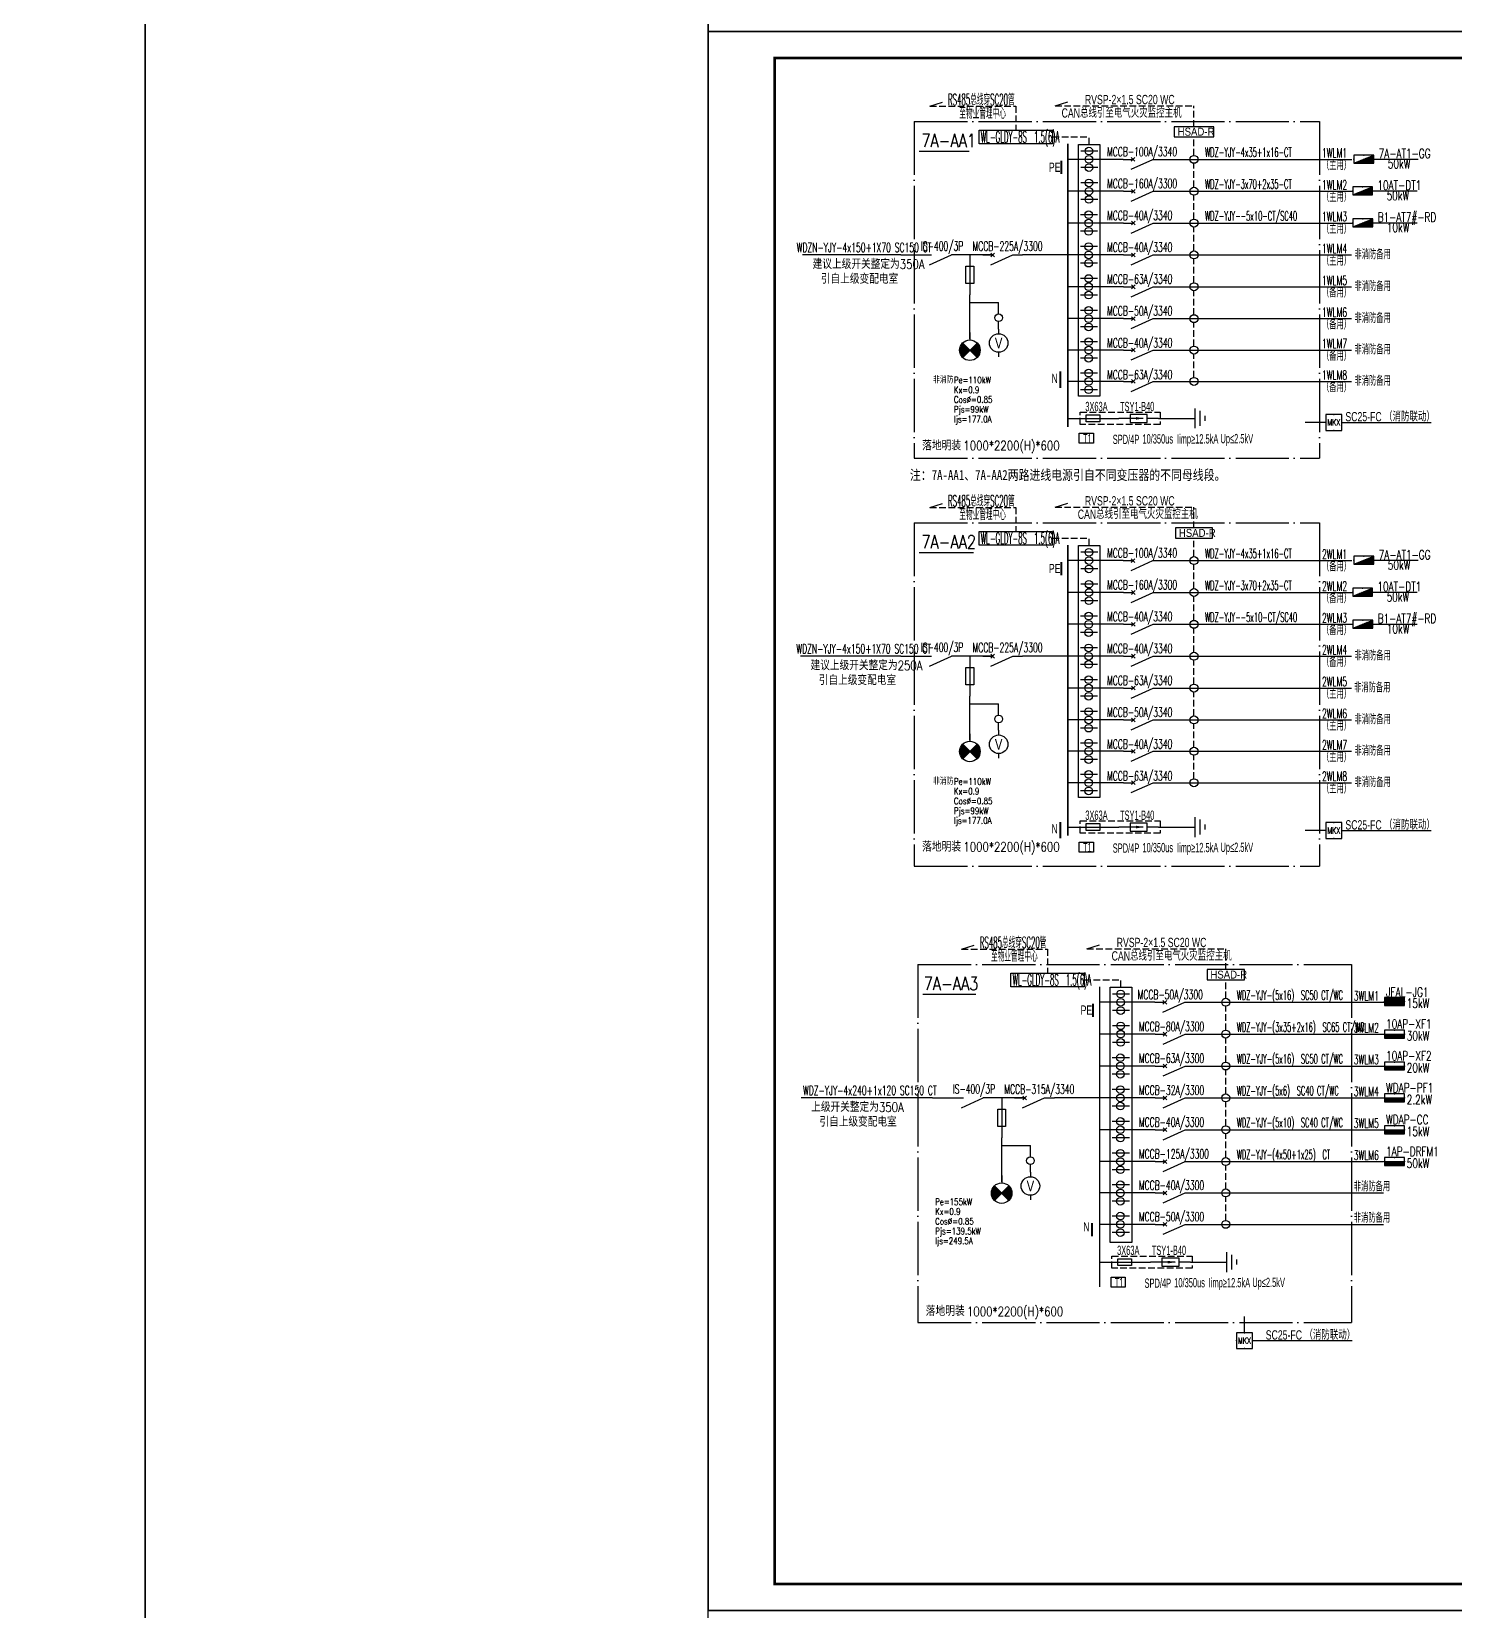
# Model space of a CAD drawing. Extents: x -127004 to 341119, y -13158 to 456864.
# Drawn here: x 122995 to 176552, y 186961 to 246361 of the extents above; entities that cross this region are included whole.
import ezdxf
from ezdxf.enums import TextEntityAlignment as Align

# ---------------------------------------------------------------- set-up
doc = ezdxf.new("R2010")
doc.units = 0
doc.header["$LTSCALE"] = 1000
doc.linetypes.add('DASH', pattern=[0.35, 0.25, -0.1])
doc.linetypes.add('DOTE', pattern=[2.42, 2, -0.2, 0.02, -0.2])
doc.layers.get('0').update_dxf_attribs({"linetype": 'CONTINUOUS'})
for name, color, linetype in [('D-TEXT', 7, 'CONTINUOUS'), ('DIM-箱柜', 3, 'CONTINUOUS'), ('DOTLN', 2, 'DASH'), ('EL-1', 4, 'DASH'), ('ELEMENT', 3, 'CONTINUOUS'), ('EQUIP-照明', 3, 'CONTINUOUS'), ('EQUIP-箱柜', 3, 'CONTINUOUS'), ('PUB_TEXT', 7, 'CONTINUOUS'), ('SHEBEI', 7, 'CONTINUOUS'), ('SIG_TEXT', 7, 'CONTINUOUS'), ('TEL_TEXT', 3, 'CONTINUOUS'), ('TEL_TITLE', 7, 'CONTINUOUS'), ('WIRE', 4, 'CONTINUOUS'), ('WIRE-照明', 1, 'CONTINUOUS'), ('内审意见修改', 2, 'CONTINUOUS')]:
    doc.layers.add(name, color=color, linetype=linetype)
doc.layers.add('内审要求修改2.10', color=6, linetype='CONTINUOUS', plot=False)
doc.styles.add('_COMPLEX', font='ros.shx', dxfattribs={"width": 0.6, "bigfont": 'jd.shx'})
doc.styles.add('_HZTXT', font='ROMANS2', dxfattribs={"width": 0.8, "bigfont": 'HZDF2'})
doc.styles.add('_SIMPLEX', font='SIMPLEX.shx', dxfattribs={"width": 0.8})
doc.styles.add('_TCH_LABEL', font='COMPLEX', dxfattribs={"bigfont": 'GBCBIG'})
doc.styles.add('_TEL_DIM', font='ROMANS2', dxfattribs={"width": 0.8, "height": 3.5, "bigfont": 'HZDF2'})
doc.styles.add('_XCSG', font='XCSG.shx', dxfattribs={"width": 0.6})
doc.styles.add('B', font='ROMANS2', dxfattribs={"width": 0.8, "bigfont": 'HZDF2'})
doc.styles.get("Standard").update_dxf_attribs({"font": 'GBENOR', "bigfont": 'GBCBIG'})
doc.styles.add('黑体', font='simhei.ttf', dxfattribs={"width": 0.8})

# ---------------------------------------------------------------- blocks, each defined once
blk = doc.blocks.new('SADF AGF AERG AER GER')
at = {"layer": 'DIM-箱柜'}
blk.add_lwpolyline([(-462150, -1228514), (-378050, -1228514), (-378050, -1287914), (-462150, -1287914)], close=True, dxfattribs=at)
blk = doc.blocks.new('M_M0')
blk.add_line((-0.25, -0.2), (0, -0.75))
for points in [[(0, 0), (0, -0.25)], [(0, -1), (0, -0.75)]]:
    blk.add_lwpolyline(points)
at = {"width": 0.8, "flags": 9}
blk.add_attdef('S', (0.25, -0.5), '', height=0.2, dxfattribs=at)
blk = doc.blocks.new('M_M7')
for p, q in [((-0.25, -0.2), (0, -0.75)), ((-0.047, -0.297), (0.047, -0.203)), ((-0.047, -0.203), (0.047, -0.297))]:
    blk.add_line(p, q)
for points in [[(0, 0), (0, -0.25)], [(0, -0.75), (0, -1)]]:
    blk.add_lwpolyline(points)
at = {"width": 0.8, "flags": 9}
blk.add_attdef('S', (0.25, -0.5), '', height=0.2, dxfattribs=at)
blk = doc.blocks.new('M_M58MSL')
for points in [[(0, 0), (0, -0.167)], [(0, -0.833), (0, -1)]]:
    blk.add_lwpolyline(points)
blk.add_circle((0, -0.5), 0.333)
at = {"style": '_SIMPLEX', "width": 0.8, "flags": 8}
blk.add_attdef('$TEXT$', text='', height=0.333, dxfattribs=at).set_placement((0, -0.5), align=Align.MIDDLE_CENTER)
at = {"width": 0.8, "flags": 9}
blk.add_attdef('S', (0.25, -0.5), '', height=0.2, dxfattribs=at)
blk = doc.blocks.new('M_M12')
for p, q in [((-0.1, -0.717), (-0.1, -0.283)), ((-0.1, -0.283), (0.1, -0.283)), ((0.1, -0.283), (0.1, -0.717)), ((0.1, -0.717), (-0.1, -0.717))]:
    blk.add_line(p, q)
blk.add_lwpolyline([(0, 0), (0, -1)])
at = {"width": 0.8, "flags": 9}
blk.add_attdef('S', (0.25, -0.5), '', height=0.2, dxfattribs=at)
blk = doc.blocks.new('M_M57DRB')
for p, q in [((0.259, -0.374), (-0.259, -0.893)), ((0.259, -0.893), (-0.259, -0.374))]:
    blk.add_line(p, q)
blk.add_lwpolyline([(0, 0), (0, -0.267)])
blk.add_circle((0, -0.633), 0.367)
for points in [[(-0.13, -0.763), (-0.354, -0.538), (0, -0.633), (-0.259, -0.374)], [(-0.225, -0.858), (-0.354, -0.728), (-0.13, -0.763), (-0.354, -0.538)], [(0.13, -0.504), (0.354, -0.728), (0, -0.633), (0.259, -0.893)], [(0.225, -0.409), (0.354, -0.538), (0.13, -0.504), (0.354, -0.728)], [(0.259, -0.374), (0.259, -0.374), (0.225, -0.409), (0.354, -0.538)], [(-0.259, -0.893), (-0.259, -0.893), (-0.225, -0.858), (-0.354, -0.728)]]:
    blk.add_solid(points)
at = {"width": 0.8, "flags": 9}
blk.add_attdef('S', (0.25, -0.5), '', height=0.2, dxfattribs=at)
blk = doc.blocks.new('$equip$00001781')
blk.add_circle((0, 0), 0.5)
at = {"flags": 9}
blk.add_attdef('A', (0, 0), '', height=0.00002, dxfattribs=at)
blk = doc.blocks.new('*X6')
at = {"color": 0}
for p, q in [((-250, 33), (-83, 200)), ((-250, 68), (-118, 200)), ((-250, 104), (-154, 200)), ((-250, 139), (-189, 200)), ((-250, 174), (-224, 200)), ((-247, 0), (-47, 200)), ((-212, 0), (-12, 200)), ((-177, 0), (23, 200)), ((-141, 0), (59, 200)), ((-106, 0), (94, 200)), ((-71, 0), (129, 200)), ((-35, 0), (165, 200)), ((0, 0), (200, 200)), ((35, 0), (235, 200)), ((71, 0), (250, 179)), ((106, 0), (250, 144)), ((141, 0), (250, 109)), ((177, 0), (250, 73)), ((212, 0), (250, 38)), ((247, 0), (250, 3))]:
    blk.add_line(p, q, dxfattribs=at)
blk = doc.blocks.new('$equip$00001421')
for p, q in [((0.75, 0.6), (-0.75, 0.6)), ((-0.75, 0.6), (-0.75, 0)), ((-0.75, 0), (0.75, 0)), ((0.75, 0), (0.75, 0.6))]:
    blk.add_line(p, q)
at = {"const_width": 0.6}
blk.add_lwpolyline([(-0.75, 0.3), (0.75, 0.3)], dxfattribs=at)
for p in [(-0.75, 0.3), (0, 0.6), (0, 0), (0.75, 0.3)]:
    blk.add_point(p)
at = {"xscale": 0.00300000000061118, "yscale": 0.00300000000061118, "zscale": 0.00300000000061118}
blk.add_blockref('*X6', (0, 0), dxfattribs=at)
at = {"style": '_TCH_LABEL', "flags": 9}
blk.add_attdef('A', (0, 0), '', height=0.00002, dxfattribs=at)
blk = doc.blocks.new('$equip_U$00000105(JDQINJING)')
for p, q in [((0.5, 1), (-0.5, 1)), ((-0.5, 1), (-0.5, 0)), ((0.5, 0), (0.5, 1)), ((-0.5, 0), (0.5, 0))]:
    blk.add_line(p, q)
for p in [(0, 1), (-0.5, 0.5), (0, 0), (0.5, 0.5)]:
    blk.add_point(p)
at = {"color": 7, "style": '_TEL_DIM'}
blk.add_attdef('$TEXT$', text='', height=0.4, dxfattribs=at).set_placement((-0.002, 0.507), align=Align.MIDDLE_CENTER)
at = {"color": 7, "style": '_TEL_DIM', "flags": 1}
blk.add_attdef('A', text='', height=0.00002, dxfattribs=at).set_placement((0, 0), align=Align.MIDDLE_CENTER)
blk = doc.blocks.new('*X4')
at = {"color": 0}
for p, q in [((-250, 33), (-183, 100)), ((-250, 68), (-218, 100)), ((-247, 0), (-147, 100)), ((-212, 0), (-112, 100)), ((-177, 0), (-77, 100)), ((-141, 0), (-41, 100)), ((-106, 0), (-6, 100)), ((-71, 0), (29, 100)), ((-35, 0), (65, 100)), ((0, 0), (100, 100)), ((35, 0), (135, 100)), ((71, 0), (171, 100)), ((106, 0), (206, 100)), ((141, 0), (241, 100)), ((177, 0), (250, 73)), ((212, 0), (250, 38)), ((247, 0), (250, 3))]:
    blk.add_line(p, q, dxfattribs=at)
blk = doc.blocks.new('$equip$00001414')
for p, q in [((0.75, 0.6), (-0.75, 0.6)), ((-0.75, 0.6), (-0.75, 0)), ((-0.75, 0.3), (0.75, 0.3)), ((-0.75, 0), (0.75, 0)), ((0.75, 0), (0.75, 0.6))]:
    blk.add_line(p, q)
at = {"const_width": 0.3}
blk.add_lwpolyline([(-0.75, 0.15), (0.75, 0.15)], dxfattribs=at)
for p in [(-0.75, 0.3), (0, 0.6), (0, 0), (0.75, 0.3)]:
    blk.add_point(p)
at = {"xscale": 0.00300000000061118, "yscale": 0.00300000000061118, "zscale": 0.00300000000061118}
blk.add_blockref('*X4', (0, 0), dxfattribs=at)
at = {"style": '_TCH_LABEL', "flags": 9}
blk.add_attdef('A', (0, 0), '', height=0.00002, dxfattribs=at)
blk = doc.blocks.new('A$C6873132B')
at = {"layer": 'DIM-箱柜'}
blk.add_blockref('SADF AGF AERG AER GER', (378050, 1287914), dxfattribs=at)
blk = doc.blocks.new('M_M24')
for p, q in [((-0.25, -0.375), (0.25, -0.375)), ((-0.1875, -0.5), (0.1875, -0.5)), ((-0.0625, -0.625), (0.0625, -0.625))]:
    blk.add_line(p, q)
blk.add_lwpolyline([(0, 0), (0, -0.375)])
at = {"width": 0.8, "flags": 9}
blk.add_attdef('S', (0.25, -0.5), '', height=0.2, dxfattribs=at)
blk = doc.blocks.new('M_M17')
for p, q in [((-0.1, -0.717), (-0.1, -0.283)), ((-0.1, -0.283), (0.1, -0.283)), ((0, -0.383), (0, -0.717)), ((0.1, -0.283), (0.1, -0.717)), ((0.1, -0.717), (-0.1, -0.717))]:
    blk.add_line(p, q)
for points in [[(0, 0), (0, -0.283)], [(0, -0.717), (0, -1)]]:
    blk.add_lwpolyline(points)
for points in [[(-0.033, -0.567), (0.033, -0.567), (0, -0.367), (0.033, -0.567)], [(0.033, -0.567), (0, -0.367), (-0.033, -0.567), (0.033, -0.567)], [(0, -0.367), (-0.033, -0.567), (0.033, -0.567), (0, -0.367)]]:
    blk.add_solid(points)
at = {"width": 0.8, "flags": 9}
blk.add_attdef('S', (0.25, -0.5), '', height=0.2, dxfattribs=at)
blk = doc.blocks.new('T1')
at = {"layer": 'DOTLN', "linetype": 'DASH', "elevation": -4260}
blk.add_lwpolyline([(42028, 231032), (45043, 231032), (45043, 230576), (42028, 230576)], close=True, dxfattribs=at)
at = {"layer": 'ELEMENT', "elevation": -4260}
blk.add_lwpolyline([(42254, 230674), (42254, 230934), (42764, 230934), (42764, 230674)], close=True, dxfattribs=at)
at = {"layer": 'TEL_TEXT', "ltscale": 2}
blk.add_lwpolyline([(41994, 230241), (42528, 230241), (42528, 229865), (41994, 229865)], close=True, dxfattribs=at)
at = {"layer": 'WIRE-照明'}
for p, q in [((41567, 230804), (42330, 230804)), ((42330, 230804), (43480, 230804)), ((44980, 230804), (45793, 230804))]:
    blk.add_line(p, q, dxfattribs=at)
at = {"layer": 'ELEMENT', "yscale": 1500, "zscale": 1500}
for name, p, xscale, rotation in [('M_M24', (45793, 230804), 1500, 90), ('M_M17', (44980, 230804), -1500, 270)]:
    blk.add_blockref(name, p, dxfattribs=dict(at, xscale=xscale, rotation=rotation))
at = {"layer": 'TEL_TEXT', "ltscale": 2, "style": '_COMPLEX'}
for s, width, p in [('3X63A      TSY1-B40', 0.5, (42222, 231075)), ('T1', 0.6, (42135, 229861)), ('SPD/4P', 0.6, (43255, 229838)), ('10/350us', 0.6, (44372, 229857)), ('Iimp≥12.5kA', 0.6, (45671, 229858)), ('Up≤2.5kV', 0.6, (47309, 229868))]:
    blk.add_text(s, height=350, dxfattribs=dict(at, width=width)).set_placement(p)
blk = doc.blocks.new('*X33')
at = {"color": 0}
for p, q in [((-247, 0), (-246, 2)), ((-212, 0), (-187, 25)), ((-177, 0), (-128, 49)), ((-141, 0), (-69, 72)), ((-106, 0), (-10, 96)), ((-71, 0), (49, 120)), ((-35, 0), (108, 143)), ((0, 0), (167, 167)), ((35, 0), (226, 190)), ((71, 0), (250, 179)), ((106, 0), (250, 144)), ((141, 0), (250, 109)), ((177, 0), (250, 73)), ((212, 0), (250, 38)), ((247, 0), (250, 3))]:
    blk.add_line(p, q, dxfattribs=at)
blk = doc.blocks.new('$equip$00001425')
for p, q in [((-0.75, 0), (0.75, 0.6)), ((0.75, 0.6), (-0.75, 0.6)), ((-0.75, 0.6), (-0.75, 0)), ((-0.75, 0), (0.75, 0)), ((0.75, 0), (0.75, 0.6))]:
    blk.add_line(p, q)
for p in [(-0.75, 0.3), (0, 0.6), (0, 0), (0.75, 0.3)]:
    blk.add_point(p)
blk.add_solid([(-0.75, 0), (0.75, 0), (0.75, 0.6)])
at = {"xscale": 0.00300000000061118, "yscale": 0.00300000000061118, "zscale": 0.00300000000061118}
blk.add_blockref('*X33', (0, 0), dxfattribs=at)
at = {"style": '_TCH_LABEL', "flags": 9}
blk.add_attdef('A', (0, 0), '', height=0.00002, dxfattribs=at)

msp = doc.modelspace()

# ---------------------------------------------------------------- linework, layer by layer
at = {"color": 0}
for p, q in [((156804, 243554, 0), (157281, 243706, 0)), ((161519, 243567), (161996, 243718)), ((156804, 228458, 0), (157281, 228609, 0)), ((161519, 228470), (161996, 228622)), ((158001, 211841, 0), (158477, 211993, 0)), ((162716, 211853), (163193, 212005))]:
    msp.add_line(p, q, dxfattribs=at)
at = {"linetype": 'DASH'}
for p, q in [((156804, 243554, 0), (160041, 243554, 0)), ((160041, 243554, 0), (160041, 242654, 0)), ((161519, 243567), (166749, 243567)), ((166749, 242781), (166749, 243567)), ((161419, 242395), (162803, 242395)), ((162803, 242118), (162803, 242395)), ((166749, 241704), (166749, 242396)), ((166749, 240505), (166749, 241404)), ((166749, 239306), (166749, 240192)), ((166749, 238108), (166749, 238993)), ((166749, 236909), (166749, 237808)), ((166749, 235710), (166749, 236609)), ((166749, 234530), (166749, 235410)), ((166749, 233349), (166749, 234230)), ((156804, 228458, 0), (160041, 228458, 0)), ((160041, 228458, 0), (160041, 227558, 0)), ((161519, 228470), (166749, 228470)), ((166749, 227685), (166749, 228470)), ((161419, 227299), (162803, 227299)), ((162803, 227022), (162803, 227299)), ((166749, 226607), (166749, 227300)), ((166749, 225408), (166749, 226307)), ((166749, 224210), (166749, 225095)), ((166749, 223011), (166749, 223896)), ((166749, 221812), (166749, 222711)), ((166749, 220614), (166749, 221512)), ((166749, 219433), (166749, 220314)), ((166749, 218252), (166749, 219133)), ((158001, 211841, 0), (161237, 211841, 0)), ((161237, 211841, 0), (161237, 210941, 0)), ((162716, 211853), (167945, 211853)), ((167945, 211068), (167945, 211853)), ((162616, 210682), (163999, 210682)), ((163999, 210405), (163999, 210682)), ((167945, 209990), (167945, 210683)), ((167945, 208792), (167945, 209677)), ((167945, 207593), (167945, 208478)), ((167945, 206394), (167945, 207280)), ((167945, 205196), (167945, 206081)), ((167945, 203997), (167945, 204883)), ((167945, 202816), (167945, 203684)), ((167945, 201636), (167945, 202516))]:
    msp.add_line(p, q, dxfattribs=at)
for points in [[(127272, 356455), (341119, 356455), (341119, -13158), (127272, -13158)], [(-86575, 355413), (127272, 355413), (127272, -13158), (-86575, -13158)]]:
    msp.add_lwpolyline(points, close=True)
at = {"color": 2, "elevation": 0}
for points in [[(158663, 242654), (161419, 242654), (161419, 242136), (158663, 242136)], [(158663, 227558), (161419, 227558), (161419, 227039), (158663, 227039)], [(159859, 210941), (162616, 210941), (162616, 210423), (159859, 210423)]]:
    msp.add_lwpolyline(points, close=True, dxfattribs=at)
at = {"color": 0}
for points in [[(162398, 242118), (163207, 242118), (163207, 232644), (162398, 232644)], [(162398, 227022), (163207, 227022), (163207, 217543), (162398, 217543)], [(163595, 210405), (164403, 210405), (164403, 200797), (163595, 200797)]]:
    msp.add_lwpolyline(points, close=True, dxfattribs=at)
at = {"linetype": 'Continuous', "const_width": 72.9}
for points in [[(161756, 241499), (161756, 241002)], [(161714, 233574), (161714, 232956)], [(161756, 226402), (161756, 225905)], [(161714, 216629), (161714, 216010)], [(162952, 209786), (162952, 209289)], [(162910, 201532), (162910, 201035)]]:
    msp.add_lwpolyline(points, dxfattribs=at)
at = {"color": 2}
for centre in [(162793, 241866, 0), (162793, 241554, 0), (162793, 241243, 0), (162793, 240667, 0), (162793, 240355, 0), (162793, 240044, 0), (162785, 239468, 0), (162785, 239156, 0), (162785, 238846, 0), (162785, 238270, 0), (162785, 237958, 0), (162785, 237647, 0), (162785, 237071, 0), (162785, 236759, 0), (162785, 236449, 0), (162785, 235872, 0), (162785, 235560, 0), (162785, 235250, 0), (162785, 234692, 0), (162785, 234380, 0), (162785, 234069, 0), (162785, 233511, 0), (162785, 233199, 0), (162785, 232888, 0), (162793, 226769, 0), (162793, 226457, 0), (162793, 226146, 0), (162793, 225570, 0), (162793, 225258, 0), (162793, 224948, 0), (162785, 224372, 0), (162785, 224060, 0), (162785, 223749, 0), (162785, 223173, 0), (162785, 222861, 0), (162785, 222551, 0), (162785, 221974, 0), (162785, 221662, 0), (162785, 221352, 0), (162785, 220776, 0), (162785, 220464, 0), (162785, 220153, 0), (162785, 219595, 0), (162785, 219283, 0), (162785, 218973, 0), (162785, 218414, 0), (162785, 218102, 0), (162785, 217792, 0), (163989, 210152, 0), (163989, 209840, 0), (163989, 209530, 0), (163989, 208954, 0), (163989, 208642, 0), (163989, 208331, 0), (163981, 207755, 0), (163981, 207443, 0), (163981, 207133, 0), (163981, 206556, 0), (163981, 206244, 0), (163981, 205934, 0), (163981, 205358, 0), (163981, 205046, 0), (163981, 204735, 0), (163981, 204159, 0), (163981, 203847, 0), (163981, 203537, 0), (163981, 202978, 0), (163981, 202666, 0), (163981, 202356, 0), (163981, 201798, 0), (163981, 201486, 0), (163981, 201175, 0)]:
    msp.add_circle(centre, 143, dxfattribs=at)
for centre in [(159396, 235594), (159396, 220498), (160592, 203881)]:
    msp.add_circle(centre, 143)
at = {"layer": 'EQUIP-照明', "linetype": 'ByBlock'}
for points in [[(166008, 242396), (167490, 242396), (167490, 242781), (166008, 242781)], [(166053, 227300), (167444, 227300), (167444, 227685), (166053, 227685)], [(167239, 210683), (168652, 210683), (168652, 211068), (167239, 211068)]]:
    msp.add_lwpolyline(points, close=True, dxfattribs=at)
at = {"layer": 'PUB_TEXT', "color": 2}
for p, q in [((158283, 241848), (156409, 241848)), ((158453, 226752), (156409, 226752)), ((158543, 210135), (156545, 210135))]:
    msp.add_line(p, q, dxfattribs=at)
at = {"layer": 'SHEBEI', "linetype": 'DOTE'}
for p, q in [((156222, 242973), (171476, 242973)), ((156222, 242973), (156222, 230315)), ((171476, 242973), (171476, 230315)), ((156222, 230315), (171476, 230315)), ((156222, 227876), (171476, 227876)), ((156222, 227876), (156222, 214959)), ((171476, 227876), (171476, 214959)), ((156222, 214959), (171476, 214959)), ((156358, 211259), (172672, 211259)), ((156358, 211259), (156358, 197790)), ((172672, 211259), (172672, 197790)), ((156358, 197790), (172672, 197790))]:
    msp.add_line(p, q, dxfattribs=at)
at = {"layer": 'TEL_TITLE'}
for points in [[(148461, 246361), (232561, 246361), (232561, 305761), (148461, 305761)], [(148461, 186961), (232561, 186961), (232561, 246361), (148461, 246361)]]:
    msp.add_lwpolyline(points, close=True, dxfattribs=at)
at = {"layer": 'TEL_TITLE', "const_width": 100}
msp.add_lwpolyline([(150961, 187961), (231561, 187961), (231561, 245361), (150961, 245361)], close=True, dxfattribs=at)
at = {"layer": 'WIRE', "color": 4}
for p, q in [((163128, 241866, 0), (162485, 241866, 0)), ((163128, 241554, 0), (162485, 241554, 0)), ((163128, 241243, 0), (162485, 241243, 0)), ((163128, 240667, 0), (162485, 240667, 0)), ((163128, 240355, 0), (162485, 240355, 0)), ((163128, 240044, 0), (162485, 240044, 0)), ((163120, 239468, 0), (162477, 239468, 0)), ((163120, 239156, 0), (162477, 239156, 0)), ((163120, 238846, 0), (162477, 238846, 0)), ((163120, 238270, 0), (162477, 238270, 0)), ((163120, 237958, 0), (162477, 237958, 0)), ((163120, 237647, 0), (162477, 237647, 0)), ((163120, 237071, 0), (162477, 237071, 0)), ((163120, 236759, 0), (162477, 236759, 0)), ((163120, 236449, 0), (162477, 236449, 0)), ((163120, 235872, 0), (162477, 235872, 0)), ((163120, 235560, 0), (162477, 235560, 0)), ((163120, 235250, 0), (162477, 235250, 0)), ((163120, 234692, 0), (162477, 234692, 0)), ((163120, 234380, 0), (162477, 234380, 0)), ((163120, 234069, 0), (162477, 234069, 0)), ((163120, 233511, 0), (162477, 233511, 0)), ((163120, 233199, 0), (162477, 233199, 0)), ((163120, 232888, 0), (162477, 232888, 0)), ((163128, 226769, 0), (162485, 226769, 0)), ((163128, 226457, 0), (162485, 226457, 0)), ((163128, 226146, 0), (162485, 226146, 0)), ((163128, 225570, 0), (162485, 225570, 0)), ((163128, 225258, 0), (162485, 225258, 0)), ((163128, 224948, 0), (162485, 224948, 0)), ((163120, 224372, 0), (162477, 224372, 0)), ((163120, 224060, 0), (162477, 224060, 0)), ((163120, 223749, 0), (162477, 223749, 0)), ((163120, 223173, 0), (162477, 223173, 0)), ((163120, 222861, 0), (162477, 222861, 0)), ((163120, 222551, 0), (162477, 222551, 0)), ((163120, 221974, 0), (162477, 221974, 0)), ((163120, 221662, 0), (162477, 221662, 0)), ((163120, 221352, 0), (162477, 221352, 0)), ((163120, 220776, 0), (162477, 220776, 0)), ((163120, 220464, 0), (162477, 220464, 0)), ((163120, 220153, 0), (162477, 220153, 0)), ((163120, 219595, 0), (162477, 219595, 0)), ((163120, 219283, 0), (162477, 219283, 0)), ((163120, 218973, 0), (162477, 218973, 0)), ((163120, 218414, 0), (162477, 218414, 0)), ((163120, 218102, 0), (162477, 218102, 0)), ((163120, 217792, 0), (162477, 217792, 0)), ((164324, 210152, 0), (163681, 210152, 0)), ((164324, 209840, 0), (163681, 209840, 0)), ((164324, 209530, 0), (163681, 209530, 0)), ((164324, 208954, 0), (163681, 208954, 0)), ((164324, 208642, 0), (163681, 208642, 0)), ((164324, 208331, 0), (163681, 208331, 0)), ((164316, 207755, 0), (163673, 207755, 0)), ((164316, 207443, 0), (163673, 207443, 0)), ((164316, 207133, 0), (163673, 207133, 0)), ((164316, 206556, 0), (163673, 206556, 0)), ((164316, 206244, 0), (163673, 206244, 0)), ((164316, 205934, 0), (163673, 205934, 0)), ((164316, 205358, 0), (163673, 205358, 0)), ((164316, 205046, 0), (163673, 205046, 0)), ((164316, 204735, 0), (163673, 204735, 0)), ((164316, 204159, 0), (163673, 204159, 0)), ((164316, 203847, 0), (163673, 203847, 0)), ((164316, 203537, 0), (163673, 203537, 0)), ((164316, 202978, 0), (163673, 202978, 0)), ((164316, 202666, 0), (163673, 202666, 0)), ((164316, 202356, 0), (163673, 202356, 0)), ((164316, 201798, 0), (163673, 201798, 0)), ((164316, 201486, 0), (163673, 201486, 0)), ((164316, 201175, 0), (163673, 201175, 0))]:
    msp.add_line(p, q, dxfattribs=at)
at = {"layer": 'WIRE-照明'}
for p, q in [((164079, 241554), (162003, 241554)), ((165579, 241554), (166606, 241554)), ((166124, 241554), (172695, 241554)), ((173518, 241565), (175192, 241565)), ((164090, 240355), (162003, 240355)), ((165590, 240355), (166689, 240355)), ((166207, 240355), (172727, 240355)), ((173472, 240367), (175146, 240367)), ((164090, 239156), (162003, 239156)), ((165590, 239156), (166689, 239156)), ((166207, 239156), (172727, 239156)), ((173482, 239168), (175155, 239168)), ((155709, 237958), (152012, 237958)), ((155709, 237958), (156603, 237958)), ((159138, 237958), (157900, 237958)), ((162003, 237958), (160299, 237958)), ((164090, 237958), (162003, 237958)), ((165590, 237958), (166689, 237958)), ((166207, 237958), (172681, 237958)), ((158314, 234799), (158314, 236458)), ((164090, 236759), (162003, 236759)), ((165590, 236759), (166689, 236759)), ((166207, 236759), (172681, 236759)), ((158314, 236168), (159396, 236168)), ((159396, 235739), (159396, 236168)), ((159396, 235168), (159396, 235453)), ((164090, 235560), (162003, 235560)), ((165590, 235560), (166689, 235560)), ((166207, 235560), (172681, 235560)), ((164090, 234380), (162003, 234380)), ((165590, 234380), (166689, 234380)), ((166207, 234380), (172681, 234380)), ((164090, 233199), (162003, 233199)), ((165590, 233199), (166689, 233199)), ((166207, 233199), (172681, 233199)), ((171716, 231656), (170932, 231656)), ((172316, 231656), (175672, 231656)), ((164079, 226457), (162003, 226457)), ((165579, 226457), (166606, 226457)), ((165579, 226457), (166606, 226457)), ((166124, 226457), (172695, 226457)), ((173518, 226469), (175192, 226469)), ((164090, 225258), (162003, 225258)), ((165590, 225258), (166689, 225258)), ((165590, 225258), (166689, 225258)), ((166207, 225258), (172727, 225258)), ((173472, 225270), (175146, 225270)), ((164090, 224060), (162003, 224060)), ((165590, 224060), (166689, 224060)), ((165590, 224060), (166689, 224060)), ((166207, 224060), (172727, 224060)), ((173482, 224071), (175155, 224071)), ((155709, 222861), (151933, 222861)), ((155709, 222861), (156603, 222861)), ((159138, 222861), (157900, 222861)), ((162003, 222861), (160299, 222861)), ((164090, 222861), (162003, 222861)), ((165590, 222861), (166689, 222861)), ((165590, 222861), (166689, 222861)), ((166207, 222861), (172681, 222861)), ((164090, 221662), (162003, 221662)), ((165590, 221662), (166689, 221662)), ((165590, 221662), (166689, 221662)), ((166207, 221662), (172681, 221662)), ((158314, 219702), (158314, 221361)), ((158314, 221072), (159396, 221072)), ((159396, 220642), (159396, 221072)), ((164090, 220464), (162003, 220464)), ((165590, 220464), (166689, 220464)), ((165590, 220464), (166689, 220464)), ((166207, 220464), (172681, 220464)), ((159396, 220072), (159396, 220357)), ((164090, 219283), (162003, 219283)), ((165590, 219283), (166689, 219283)), ((165590, 219283), (166689, 219283)), ((166207, 219283), (172681, 219283)), ((164090, 218102), (162003, 218102)), ((165590, 218102), (166689, 218102)), ((165590, 218102), (166689, 218102)), ((166207, 218102), (172681, 218102)), ((171716, 216300), (170932, 216300)), ((172316, 216300), (175672, 216300)), ((165275, 209840), (163199, 209840)), ((166775, 209840), (167803, 209840)), ((167320, 209840), (173891, 209840)), ((165287, 208642), (163199, 208642)), ((166787, 208642), (167886, 208642)), ((167403, 208642), (173924, 208642)), ((165287, 207443), (163199, 207443)), ((166787, 207443), (167886, 207443)), ((167403, 207443), (173924, 207443)), ((156905, 206244), (151957, 206244)), ((156905, 206244), (157800, 206244)), ((160334, 206244), (159096, 206244)), ((163199, 206244), (161496, 206244)), ((165287, 206244), (163199, 206244)), ((166787, 206244), (167886, 206244)), ((167403, 206244), (173928, 206244)), ((165287, 205046), (163199, 205046)), ((166787, 205046), (167886, 205046)), ((167403, 205046), (173924, 205046)), ((159510, 203085), (159510, 204744)), ((159510, 204455), (160592, 204455)), ((160592, 204026), (160592, 204455)), ((165287, 203847), (163199, 203847)), ((166787, 203847), (167886, 203847)), ((167403, 203847), (173877, 203847)), ((160592, 203455), (160592, 203740)), ((165287, 202666), (163199, 202666)), ((166787, 202666), (167886, 202666)), ((167403, 202666), (173877, 202666)), ((165287, 201486), (163199, 201486)), ((166787, 201486), (167886, 201486)), ((167403, 201486), (173877, 201486)), ((168650, 197410), (168650, 198023)), ((168950, 197110), (172705, 197110))]:
    msp.add_line(p, q, dxfattribs=at)
at = {"layer": 'WIRE-照明', "const_width": 60}
for points in [[(162003, 242139), (162003, 231482)], [(162003, 227042), (162003, 216110)], [(163199, 210425), (163199, 199125)]]:
    msp.add_lwpolyline(points, dxfattribs=at)

# ---------------------------------------------------------------- block references
at = {"layer": 'DIM-箱柜'}
for p in [(610611, 1534275), (610611, 1474875), (610611, 1415475)]:
    msp.add_blockref('SADF AGF AERG AER GER', p, dxfattribs=at)
at = {"layer": 'EL-1'}
for p in [(120436, 1005), (120436, -14371), (121633, -30740)]:
    msp.add_blockref('T1', p, dxfattribs=at)
at = {"layer": 'ELEMENT', "xscale": 1500, "yscale": 1500, "zscale": 1500, "rotation": 90}
for p in [(164079, 241554), (164090, 240355), (164090, 239156), (158799, 237958), (164090, 237958), (164090, 236759), (164090, 235560), (164090, 234380), (164090, 233199), (164079, 226457), (164079, 226457), (164090, 225258), (164090, 225258), (164090, 224060), (164090, 224060), (158799, 222861), (164090, 222861), (164090, 222861), (164090, 221662), (164090, 221662), (164090, 220464), (164090, 220464), (164090, 219283), (164090, 219283), (164090, 218102), (164090, 218102), (165275, 209840), (165287, 208642), (165287, 207443), (159996, 206244), (165287, 206244), (165287, 205046), (165287, 203847), (165287, 202666), (165287, 201486)]:
    msp.add_blockref('M_M7', p, dxfattribs=at)
at = {"layer": 'ELEMENT', "linetype": 'ByBlock', "xscale": 1500, "yscale": 1500, "zscale": 1500, "rotation": 90}
for p in [(156498, 237958), (156498, 222861), (157694, 206244)]:
    msp.add_blockref('M_M0', p, dxfattribs=at)
at = {"layer": 'ELEMENT'}
for name, p, xscale, yscale, zscale in [('M_M12', (158314, 237958), 1500, 1500, 1500), ('M_M57DRB', (158314, 235037), 1050, 1050, 1050), ('M_M12', (158314, 222861), 1500, 1500, 1500), ('M_M57DRB', (158314, 219941), 1050, 1050, 1050), ('M_M12', (159510, 206244), 1500, 1500, 1500), ('M_M57DRB', (159510, 203324), 1050, 1050, 1050)]:
    msp.add_blockref(name, p, dxfattribs=dict(at, xscale=xscale, yscale=yscale, zscale=zscale))
ref = msp.add_blockref('M_M58MSL', (159396, 235168), dxfattribs=dict(at, xscale=1050, yscale=1050, zscale=1050))
ref.add_attrib('$TEXT$', 'V', dxfattribs={"layer": '0', "height": 400, "style": '_XCSG', "width": 0.8, "flags": 8}).set_placement((159396, 234643), align=Align.MIDDLE_CENTER)
ref = msp.add_blockref('M_M58MSL', (159396, 220072), dxfattribs=dict(at, xscale=1050, yscale=1050, zscale=1050))
ref.add_attrib('$TEXT$', 'V', dxfattribs={"layer": '0', "height": 400, "style": '_XCSG', "width": 0.8, "flags": 8}).set_placement((159396, 219547), align=Align.MIDDLE_CENTER)
ref = msp.add_blockref('M_M58MSL', (160592, 203455), dxfattribs=dict(at, xscale=1050, yscale=1050, zscale=1050))
ref.add_attrib('$TEXT$', 'V', dxfattribs={"layer": '0', "height": 400, "style": '_XCSG', "width": 0.8, "flags": 8}).set_placement((160592, 202930), align=Align.MIDDLE_CENTER)
at = {"layer": 'EQUIP-照明', "linetype": 'ByBlock', "xscale": 300, "yscale": 300, "zscale": 300}
for p in [(166749, 241554), (166749, 240355), (166749, 239156), (166749, 237958), (166749, 236759), (166749, 235560), (166749, 234380), (166749, 233199), (166749, 226457), (166749, 225258), (166749, 224060), (166749, 222861), (166749, 221662), (166749, 220464), (166749, 219283), (166749, 218102), (167945, 209840), (167945, 208642), (167945, 207443), (167945, 206244), (167945, 205046), (167945, 203847), (167945, 202666), (167945, 201486)]:
    msp.add_blockref('$equip$00001781', p, dxfattribs=at)
at = {"layer": 'EQUIP-箱柜', "xscale": 500, "yscale": 500}
for name, p, zscale in [('$equip$00001425', (173143, 241415), 500), ('$equip$00001425', (173097, 240217), 500), ('$equip$00001425', (173107, 239018), 500), ('$equip$00001425', (173143, 226319), 500), ('$equip$00001425', (173097, 225120), 500), ('$equip$00001425', (173107, 223921), 500), ('$equip$00001421', (174299, 209717), 400), ('$equip$00001414', (174299, 208492), 500), ('$equip$00001414', (174299, 207293), 500), ('$equip$00001414', (174299, 206094), 500), ('$equip$00001414', (174299, 204896), 500), ('$equip$00001414', (174299, 203697), 500)]:
    msp.add_blockref(name, p, dxfattribs=dict(at, zscale=zscale))
at = {"layer": 'EQUIP-箱柜'}
ref = msp.add_blockref('$equip_U$00000105(JDQINJING)', (172016, 231356), dxfattribs=dict(at, xscale=600, yscale=600, zscale=600))
ref.add_attrib('$TEXT$', 'MKX', dxfattribs={"layer": '0', "color": 7, "height": 240, "style": '_TEL_DIM', "width": 0.6}).set_placement((172014, 231660), align=Align.MIDDLE_CENTER)
ref = msp.add_blockref('$equip_U$00000105(JDQINJING)', (172016, 216000), dxfattribs=dict(at, xscale=600, yscale=600, zscale=600))
ref.add_attrib('$TEXT$', 'MKX', dxfattribs={"layer": '0', "color": 7, "height": 240, "style": '_TEL_DIM', "width": 0.6}).set_placement((172014, 216304), align=Align.MIDDLE_CENTER)
ref = msp.add_blockref('$equip_U$00000105(JDQINJING)', (168650, 196810), dxfattribs=dict(at, xscale=600, yscale=600, zscale=600))
ref.add_attrib('$TEXT$', 'MKX', dxfattribs={"layer": '0', "color": 7, "height": 240, "style": '_TEL_DIM', "width": 0.6}).set_placement((168649, 197114), align=Align.MIDDLE_CENTER)
at = {"layer": '内审要求修改2.10'}
for p in [(232561, 186961), (232561, 127561)]:
    msp.add_blockref('A$C6873132B', p, dxfattribs=at)

# ---------------------------------------------------------------- texts
at = {"layer": 'D-TEXT', "color": 0, "style": '_HZTXT', "width": 0.45}
for s, height, p in [('RS485总线穿SC20管', 428.57, (157491, 243589, 0)), ('至物业管理中心', 428.6, (157914, 243076, 0)), ('RS485总线穿SC20管', 428.57, (157491, 228492, 0)), ('至物业管理中心', 428.6, (157914, 227979, 0)), ('RS485总线穿SC20管', 428.57, (158687, 211876, 0)), ('至物业管理中心', 428.6, (159110, 211363, 0))]:
    msp.add_text(s, height=height, dxfattribs=at).set_placement(p)
at = {"layer": 'PUB_TEXT', "color": 2, "style": '_HZTXT', "width": 0.8}
for s, p in [('7A-AA1', (156485, 242009)), ('7A-AA2', (156485, 226912)), ('7A-AA3', (156574, 210295))]:
    msp.add_text(s, height=500, dxfattribs=at).set_placement(p)
at = {"layer": 'PUB_TEXT', "style": '_HZTXT'}
for s, height, width, p in [('WDZ-YJY-4x35+1x16-CT', 350, 0.5, (167167, 241647)), ('1WLM1', 350, 0.6, (171566, 241621)), ('7A-AT1-GG', 350, 0.7, (173698, 241600)), ('（主用）', 350, 0.6, (171566, 241154)), ('50kW', 350, 0.7, (174046, 241215)), ('WDZ-YJY-3x70+2x35-CT', 350, 0.5, (167167, 240448)), ('1WLM2', 350, 0.6, (171566, 240421)), ('10AT-DT1', 350, 0.7, (173652, 240402)), ('（主用）', 350, 0.6, (171566, 239955)), ('50kW', 350, 0.7, (173999, 240017)), ('WDZ-YJY--5x10-CT/SC40', 350, 0.5, (167167, 239249)), ('1WLM3', 350, 0.6, (171566, 239223)), ('B1-AT7#-RD', 350, 0.7, (173662, 239203)), ('（主用）', 350, 0.6, (171566, 238757)), ('10kW', 350, 0.7, (174009, 238818)), ('WDZN-YJY-4x150+1X70 SC150 CT', 350, 0.6, (151795, 238064)), ('IS-400/3P', 350, 0.6, (156474, 238116)), ('MCCB-225A/3300', 350, 0.6, (158413, 238111)), ('1WLM4', 350, 0.6, (171566, 238024)), ('建议上级开关整定为350A', 350, 0.8, (152396, 237434)), ('（主用）', 350, 0.6, (171566, 237558)), ('非消防备用', 350, 0.6, (172790, 237800)), ('引自上级变配电室', 350, 0.8, (152703, 236877)), ('1WLM5', 350, 0.6, (171566, 236826)), ('（备用）', 350, 0.6, (171566, 236359)), ('非消防备用', 350, 0.6, (172790, 236602)), ('1WLM6', 350, 0.6, (171566, 235627)), ('（备用）', 350, 0.6, (171566, 235161)), ('非消防备用', 350, 0.6, (172790, 235403)), ('1WLM7', 350, 0.6, (171566, 234446)), ('（备用）', 350, 0.6, (171566, 233980)), ('非消防备用', 350, 0.6, (172790, 234222)), ('1WLM8', 350, 0.6, (171566, 233265)), ('（备用）', 350, 0.6, (171566, 232799)), ('非消防备用', 350, 0.6, (172790, 233041)), ('落地明装', 367.5, 0.8, (156515, 230605)), ('WDZ-YJY-4x35+1x16-CT', 350, 0.5, (167167, 226550)), ('2WLM1', 350, 0.6, (171566, 226525)), ('（备用）', 350, 0.6, (171566, 226057)), ('7A-AT1-GG', 350, 0.7, (173698, 226504)), ('50kW', 350, 0.7, (174046, 226119)), ('WDZ-YJY-3x70+2x35-CT', 350, 0.5, (167167, 225351)), ('2WLM2', 350, 0.6, (171566, 225325)), ('（备用）', 350, 0.6, (171566, 224859)), ('10AT-DT1', 350, 0.7, (173652, 225305)), ('50kW', 350, 0.7, (173999, 224920)), ('WDZ-YJY--5x10-CT/SC40', 350, 0.5, (167167, 224153)), ('2WLM3', 350, 0.6, (171566, 224126)), ('（备用）', 350, 0.6, (171566, 223660)), ('B1-AT7#-RD', 350, 0.7, (173662, 224106)), ('10kW', 350, 0.7, (174009, 223721)), ('IS-400/3P', 350, 0.6, (156474, 223020)), ('MCCB-225A/3300', 350, 0.6, (158413, 223014)), ('WDZN-YJY-4x150+1X70 SC150 CT', 350, 0.6, (151782, 222967)), ('2WLM4', 350, 0.6, (171566, 222928)), ('（备用）', 350, 0.6, (171566, 222461)), ('非消防备用', 350, 0.6, (172790, 222704)), ('建议上级开关整定为250A', 350, 0.8, (152317, 222337)), ('引自上级变配电室', 350, 0.8, (152624, 221780)), ('引自上级变配电室', 350, 0.8, (152624, 221780)), ('2WLM5', 350, 0.6, (171566, 221729)), ('（主用）', 350, 0.6, (171566, 221263)), ('非消防备用', 350, 0.6, (172775, 221505)), ('2WLM6', 350, 0.6, (171566, 220530)), ('（主用）', 350, 0.6, (171566, 220064)), ('非消防备用', 350, 0.6, (172790, 220306)), ('2WLM7', 350, 0.6, (171566, 219350)), ('（主用）', 350, 0.6, (171566, 218883)), ('非消防备用', 350, 0.6, (172790, 219126)), ('2WLM8', 350, 0.6, (171566, 218169)), ('（主用）', 350, 0.6, (171566, 217702)), ('非消防备用', 350, 0.6, (172790, 217945)), ('落地明装', 367.5, 0.8, (156515, 215509)), ('WDZ-YJY-(5x16)  SC50 CT/WC', 350, 0.45, (168363, 209933)), ('JFAL-JG1', 350, 0.7, (173979, 210047)), ('3WLM1', 350, 0.6, (172763, 209908)), ('15kW', 350, 0.7, (174757, 209627)), ('10AP-XF1', 350, 0.7, (173979, 208849)), ('3WLM2', 350, 0.6, (172763, 208708)), ('30kW', 350, 0.7, (174757, 208402)), ('WDZ-YJY-(5x16)  SC50 CT/WC', 350, 0.45, (168363, 207536)), ('10AP-XF2', 350, 0.7, (173979, 207650)), ('3WLM3', 350, 0.6, (172763, 207510)), ('20kW', 350, 0.7, (174757, 207204)), ('IS-400/3P', 350, 0.6, (157670, 206403)), ('MCCB-315A/3340', 350, 0.6, (159609, 206398)), ('WDZ-YJY-(5x6)  SC40 CT/WC', 350, 0.45, (168363, 206338)), ('WDAP-PF1', 350, 0.7, (173979, 206452)), ('WDZ-YJY-4x240+1x120 SC150 CT', 350, 0.6, (152034, 206350)), ('3WLM4', 350, 0.6, (172763, 206311)), ('2.2kW', 350, 0.7, (174757, 206005)), ('上级开关整定为350A', 350, 0.8, (152341, 205721)), ('引自上级变配电室', 350, 0.8, (152648, 205164)), ('WDZ-YJY-(5x10)  SC40 CT/WC', 350, 0.45, (168363, 205139)), ('WDAP-CC', 350, 0.7, (173979, 205253)), ('3WLM5', 350, 0.6, (172763, 205112)), ('15kW', 350, 0.7, (174757, 204807)), ('WDZ-YJY-(4x50+1x25)  CT', 350, 0.45, (168363, 203940)), ('1AP-DRFM1', 350, 0.7, (173979, 204054)), ('3WLM6', 350, 0.6, (172763, 203914)), ('50kW', 350, 0.7, (174757, 203608)), ('非消防备用', 350, 0.6, (172763, 202733)), ('非消防备用', 350, 0.6, (172763, 201552)), ('落地明装', 367.5, 0.8, (156651, 198041))]:
    msp.add_text(s, height=height, dxfattribs=dict(at, width=width)).set_placement(p)
at = {"layer": 'SIG_TEXT', "style": '_TEL_DIM', "width": 0.8}
for s, p in [('非消防：', (156928, 233134)), ('Pe=110kW', (157711, 233128)), ('Kx=0.9', (157711, 232761)), ('Cos%%C=0.85', (157711, 232393)), ('Pjs=99kW', (157711, 232026)), ('Ijs=177.0A', (157711, 231658)), ('非消防：', (156928, 218031)), ('Pe=110kW', (157711, 218025)), ('Cos%%C=0.85', (157711, 217290)), ('Kx=0.9', (157711, 217658)), ('Pjs=99kW', (157711, 216923)), ('Ijs=177.0A', (157711, 216555)), ('Pe=155kW', (157005, 202212)), ('Kx=0.9', (157005, 201845)), ('Cos%%C=0.85', (157005, 201477)), ('Pjs=139.5kW', (157005, 201110)), ('Ijs=249.5A', (157005, 200742))]:
    msp.add_text(s, height=245, dxfattribs=at).set_placement(p)
at = {"layer": 'TEL_TEXT', "ltscale": 2, "style": '_COMPLEX'}
for s, height, width, p in [(' RVSP-2×1.5 SC20 WC', 350, 0.7, (162552, 243629)), ('CAN总线引至电气火灾监控主机', 350, 0.7, (161766, 243124)), ('HSAD-R', 300, 0.9, (166135, 242445)), ('PE', 350, 0.7, (161286, 241083)), ('N', 350, 0.7, (161384, 233137)), ('SC25-FC （消防联动）', 350, 0.7, (172448, 231697)), (' RVSP-2×1.5 SC20 WC', 350, 0.7, (162552, 228532)), ('CAN总线引至电气火灾监控主机', 350, 0.7, (162375, 228028)), ('HSAD-R', 300, 0.9, (166180, 227349)), ('PE', 350, 0.7, (161286, 225986)), ('N', 350, 0.7, (161384, 216192)), ('SC25-FC （消防联动）', 350, 0.7, (172448, 216341)), (' RVSP-2×1.5 SC20 WC', 350, 0.7, (163748, 211916)), ('CAN总线引至电气火灾监控主机', 350, 0.7, (163649, 211411)), ('HSAD-R', 300, 0.9, (167366, 210732)), ('PE', 350, 0.7, (162482, 209370)), ('N', 350, 0.7, (162580, 201217)), ('SC25-FC （消防联动）', 350, 0.7, (169450, 197151))]:
    msp.add_text(s, height=height, dxfattribs=dict(at, width=width)).set_placement(p)
at = {"layer": 'TEL_TEXT', "linetype": 'Continuous', "style": 'B', "oblique": 1, "width": 0.6}
for s, p in [('MCCB-100A/3340', (163475, 241668)), ('MCCB-160A/3300', (163475, 240470)), ('MCCB-40A/3340', (163475, 238072)), ('MCCB-50A/3340', (163475, 235675)), ('MCCB-40A/3340', (163475, 234476)), ('MCCB-100A/3340', (163475, 226572)), ('MCCB-160A/3300', (163475, 225373)), ('MCCB-40A/3340', (163475, 222976)), ('MCCB-50A/3340', (163475, 220578)), ('MCCB-40A/3340', (163475, 219380)), ('MCCB-50A/3300', (164624, 209955)), ('MCCB-80A/3300', (164672, 208756)), ('MCCB-32A/3300', (164672, 206359)), ('MCCB-40A/3300', (164672, 205160)), ('MCCB-125A/3300', (164672, 203962)), ('MCCB-40A/3300', (164672, 202781)), ('MCCB-50A/3300', (164672, 201600))]:
    msp.add_text(s, height=350, dxfattribs=at).set_placement(p)
at = {"layer": 'TEL_TEXT', "style": '黑体', "width": 0.8}
msp.add_text('注：7A-AA1、7A-AA2两路进线电源引自不同变压器的不同母线段。', height=375.53, dxfattribs=at).set_placement((156055, 229492, 749))
at = {"layer": '内审意见修改', "color": 2, "style": '_HZTXT', "width": 0.45}
msp.add_text('WL-GLDY-8S  1.5(6)A', height=428.57, dxfattribs=at).set_placement((158726, 242182, 0))
at = {"layer": '内审意见修改', "linetype": 'Continuous', "style": 'B', "oblique": 1, "width": 0.6}
for s, p in [('MCCB-40A/3340', (163475, 239271)), ('MCCB-63A/3340', (163475, 236874)), ('MCCB-63A/3340', (163475, 233278)), ('MCCB-40A/3340', (163475, 224174)), ('MCCB-63A/3340', (163475, 221777)), ('MCCB-63A/3340', (163475, 218181)), ('MCCB-63A/3300', (164672, 207558))]:
    msp.add_text(s, height=350, dxfattribs=at).set_placement(p)
at = {"layer": '内审意见修改', "style": '_HZTXT'}
for s, height, width, p in [('1000*2200(H)*600', 350, 0.8, (158068, 230611)), ('WL-GLDY-8S  1.5(6)A', 428.57, 0.45, (158726, 227085, 0)), ('1000*2200(H)*600', 350, 0.8, (158068, 215515)), ('WL-GLDY-8S  1.5(6)A', 428.57, 0.45, (159922, 210469, 0)), ('WDZ-YJY-(3x35+2x16)  SC65 CT/WC', 350, 0.45, (168363, 208735)), ('1000*2200(H)*600', 350, 0.8, (158204, 198032))]:
    msp.add_text(s, height=height, dxfattribs=dict(at, width=width)).set_placement(p)

doc.saveas('drawing.dxf')
